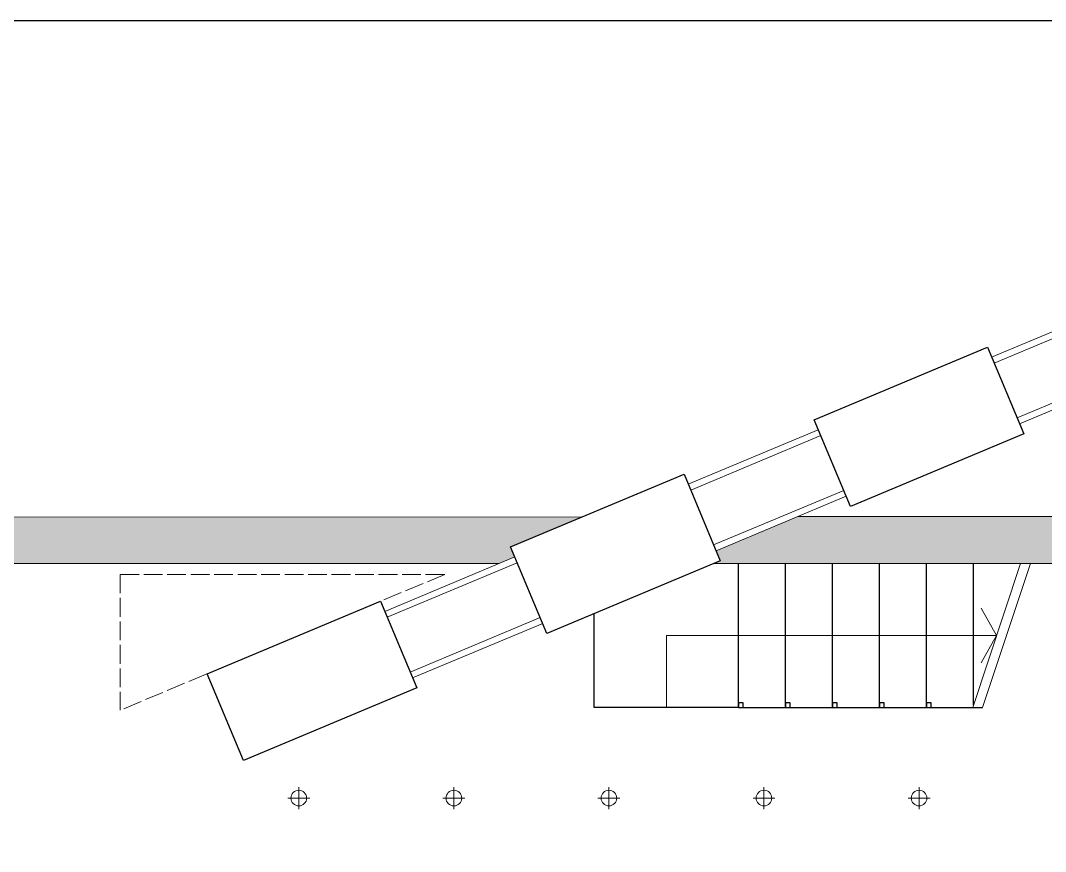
# Model space of a CAD drawing. Header units: millimetres. Extents: x 2261 to 4261, y 903 to 3498.
# Drawn here: x 3107 to 3762, y 2695 to 3225 of the extents above; entities that cross this region are included whole.
import ezdxf

# ---------------------------------------------------------------- set-up
doc = ezdxf.new("R2010")
doc.units = ezdxf.units.MM
doc.linetypes.add('ACAD_ISO02W100', pattern=[15, 12, -3])
for name, color, linetype, lineweight in [('MURO', 1, 'Continuous', 25), ('PROIEZIONI', 145, 'Continuous', 13), ('vetro', 140, 'Continuous', 15), ('Wall', 7, 'Continuous', 20)]:
    doc.layers.add(name, color=color, linetype=linetype, lineweight=lineweight)

# ---------------------------------------------------------------- blocks, each defined once
blk = doc.blocks.new('luce')
at = {"layer": 'PROIEZIONI'}
for q in [(4127.26, 2661.44), (4120.26, 2654.44), (4127.26, 2647.44), (4134.26, 2654.44)]:
    blk.add_line((4127.26, 2654.44), q, dxfattribs=at)
blk.add_circle((4127.26, 2654.44), 5, dxfattribs=at)

msp = doc.modelspace()

# ---------------------------------------------------------------- hatches: boundary and pattern name
at = {"layer": 'Wall'}
h = msp.add_hatch(color=9, dxfattribs=at)
h.dxf.hatch_style = 1
h.paths.add_polyline_path([(3714.87, 2663.53), (3684.87, 2663.53), (3684.87, 2633.53), (3714.87, 2633.53)])
h.paths.add_polyline_path([(3314.87, 2663.53), (3284.87, 2663.53), (3284.87, 2633.53), (3314.87, 2633.53)])
h.paths.add_polyline_path([(2914.87, 2779.17), (2884.87, 2779.17), (2884.87, 2665.04), (2914.87, 2677.6)])
h.paths.add_polyline_path([(3466.01, 2908.38), (2884.87, 2907.88), (2884.87, 2878.53), (2914.87, 2878.53), (3412.85, 2878.53), (3422.82, 2882.71), (3420.12, 2889.17)])
h = msp.add_hatch(color=9, dxfattribs=at)
h.dxf.hatch_style = 1
h.paths.add_polyline_path([(4034.87, 2908.53), (3603.59, 2908.53), (3551.28, 2886.63), (3553.98, 2880.17), (3550.07, 2878.53), (4004.87, 2878.53), (4004.87, 2776.03), (4014.87, 2776.03), (4014.87, 2861.03), (4024.87, 2861.03), (4024.87, 2776.03), (4034.87, 2776.03)])
h.paths.add_polyline_path([(3789.87, 2878.53), (3779.87, 2878.53), (3779.87, 2813.7), (3789.87, 2813.7)], flags=16)
h.paths.add_polyline_path([(3789.87, 2728.7), (3779.87, 2728.7), (3779.87, 2658.53), (4004.87, 2658.53), (4004.87, 2668.53), (3789.87, 2668.53)])
h.paths.add_polyline_path([(4034.87, 2696.03), (4004.87, 2696.03), (4004.87, 2513.53), (4012.37, 2513.53), (4012.37, 2633.53), (4027.37, 2633.53), (4027.37, 2513.53), (4034.87, 2513.53)])

# ---------------------------------------------------------------- linework, layer by layer
msp.add_line((2261.31, 3225.2), (4261.31, 3225.2))
at = {"color": 1}
for p, q in [((3565.6, 2786.48), (3565.6, 2878.53)), ((3595.6, 2786.48), (3595.6, 2878.53)), ((3625.6, 2786.48), (3625.6, 2878.53)), ((3655.6, 2786.48), (3655.6, 2878.53)), ((3685.6, 2786.48), (3685.6, 2878.53)), ((3715.6, 2787.98), (3715.6, 2878.53)), ((3473.55, 2786.49), (3473.55, 2846.49)), ((3568.6, 2789.48), (3565.6, 2789.48)), ((3565.6, 2789.48), (3565.6, 2786.48)), ((3568.6, 2786.48), (3568.6, 2789.48)), ((3598.6, 2789.48), (3595.6, 2789.48)), ((3595.6, 2789.48), (3595.6, 2786.48)), ((3598.6, 2786.48), (3598.6, 2789.48)), ((3628.6, 2789.48), (3625.6, 2789.48)), ((3625.6, 2789.48), (3625.6, 2786.48)), ((3628.6, 2786.48), (3628.6, 2789.48)), ((3658.6, 2789.48), (3655.6, 2789.48)), ((3655.6, 2789.48), (3655.6, 2786.48)), ((3658.6, 2786.48), (3658.6, 2789.48)), ((3688.6, 2789.48), (3685.6, 2789.48)), ((3685.6, 2789.48), (3685.6, 2786.48)), ((3688.6, 2786.48), (3688.6, 2789.48)), ((3565.6, 2786.48), (3473.55, 2786.48)), ((3565.6, 2786.48), (3721.42, 2786.48)), ((3565.6, 2786.48), (3568.6, 2786.48)), ((3595.6, 2786.48), (3598.6, 2786.48)), ((3625.6, 2786.48), (3628.6, 2786.48)), ((3655.6, 2786.48), (3658.6, 2786.48)), ((3685.6, 2786.48), (3688.6, 2786.48))]:
    msp.add_line(p, q, dxfattribs=at)
at = {"layer": 'MURO'}
for p, q in [((3613.82, 2970.28), (3724.51, 3016.63)), ((3724.51, 3016.63), (3747.68, 2961.28)), ((3637, 2914.93), (3613.82, 2970.28)), ((3747.68, 2961.28), (3637, 2914.93)), ((3420.12, 2889.17), (3530.81, 2935.52)), ((3530.81, 2935.52), (3553.98, 2880.17)), ((3443.29, 2833.82), (3420.12, 2889.17)), ((3553.98, 2880.17), (3443.29, 2833.82)), ((3226.42, 2808.06), (3337.1, 2854.41)), ((3337.1, 2854.41), (3360.28, 2799.06)), ((3249.59, 2752.71), (3226.42, 2808.06)), ((3360.28, 2799.06), (3249.59, 2752.71))]:
    msp.add_line(p, q, dxfattribs=at)
at = {"layer": 'PROIEZIONI'}
for p, q in [((3745.6, 2878.53), (3715.1, 2786.48)), ((3751.92, 2878.53), (3721.42, 2786.48)), ((3730.35, 2832.51), (3720.46, 2849.89)), ((3519.58, 2786.48), (3519.58, 2832.51)), ((3730.35, 2832.51), (3519.58, 2832.51)), ((3730.35, 2832.51), (3720.46, 2815.13))]:
    msp.add_line(p, q, dxfattribs=at)
at = {"layer": 'vetro'}
for p, q in [((3810.23, 3044.93), (3727.21, 3010.17)), ((3811.77, 3041.24), (3728.76, 3006.48)), ((3826.45, 3006.19), (3743.44, 2971.43)), ((3828, 3002.5), (3744.98, 2967.74)), ((3616.53, 2963.82), (3533.51, 2929.06)), ((3618.07, 2960.13), (3535.06, 2925.37)), ((3632.75, 2925.08), (3549.73, 2890.32)), ((3634.29, 2921.39), (3551.28, 2886.63)), ((3422.82, 2882.71), (3339.81, 2847.95)), ((3424.37, 2879.02), (3341.35, 2844.26)), ((3439.04, 2843.97), (3356.03, 2809.21)), ((3440.59, 2840.28), (3357.57, 2805.52))]:
    msp.add_line(p, q, dxfattribs=at)
at = {"layer": 'vetro', "linetype": 'ACAD_ISO02W100'}
for p, q in [((3170.86, 2871.53), (3170.86, 2784.79)), ((3378.01, 2871.53), (3170.86, 2784.79)), ((3170.86, 2871.53), (3378.01, 2871.53))]:
    msp.add_line(p, q, dxfattribs=at)
at = {"layer": 'Wall'}
for p, q in [((2884.87, 2907.88), (3466.01, 2908.38)), ((4034.87, 2908.53), (3603.59, 2908.53)), ((3412.85, 2878.53), (2914.87, 2878.53)), ((3550.07, 2878.53), (4004.87, 2878.53))]:
    msp.add_line(p, q, dxfattribs=at)

# ---------------------------------------------------------------- block references
at = {"layer": 'PROIEZIONI'}
for p in [(-842.39, 74.27), (-743.39, 74.27), (-644.39, 74.27), (-545.39, 74.27), (-446.39, 74.27)]:
    msp.add_blockref('luce', p, dxfattribs=at)

doc.saveas('drawing.dxf')
